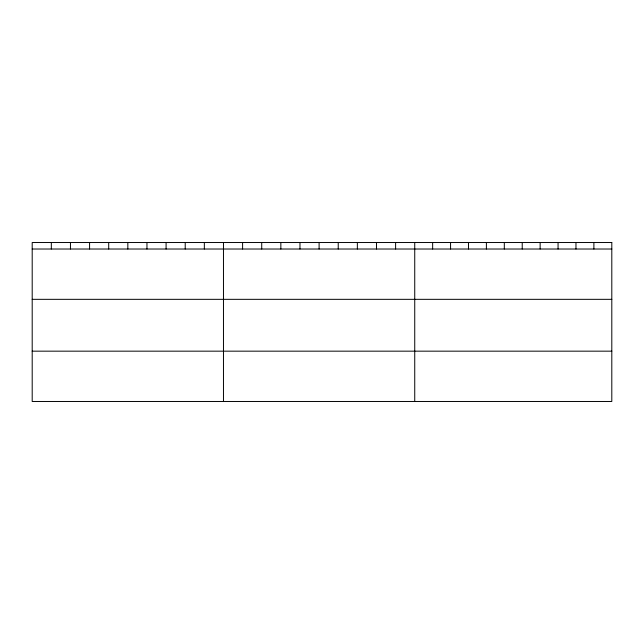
<?xml version="1.0" encoding="UTF-8"?>
<svg xmlns="http://www.w3.org/2000/svg" width="644" height="644" viewBox="0 0 644 644"><rect width="100%" height="100%" fill="white"/><g stroke="black" fill="none" stroke-linecap="round" stroke-linejoin="round"><path stroke-width="0.97" d="M32.2 249.019L611.8 249.019M32.2 299.331L611.8 299.331M32.2 351.165L611.8 351.165M593.889 242.522L593.889 249.019M575.969 242.522L575.969 249.019M558.058 242.522L558.058 249.019M540.139 242.522L540.139 249.019M522.228 242.522L522.228 249.019M504.308 242.522L504.308 249.019M486.397 242.522L486.397 249.019M468.478 242.522L468.478 249.019M450.567 242.522L450.567 249.019M432.647 242.522L432.647 249.019M414.736 242.522L414.736 401.478M395.609 242.522L395.609 249.019M376.482 242.522L376.482 249.019M357.356 242.522L357.356 249.019M338.229 242.522L338.229 249.019M319.102 242.522L319.102 249.019M299.975 242.522L299.975 249.019M280.848 242.522L280.848 249.019M261.722 242.522L261.722 249.019M242.595 242.522L242.595 249.019M223.468 242.522L223.468 401.478M204.341 242.522L204.341 249.019M185.214 242.522L185.214 249.019M166.088 242.522L166.088 249.019M146.961 242.522L146.961 249.019M127.834 242.522L127.834 249.019M108.707 242.522L108.707 249.019M89.58 242.522L89.58 249.019M70.454 242.522L70.454 249.019M51.327 242.522L51.327 249.019M611.8 242.522L32.2 242.522L32.2 401.478L611.8 401.478L611.8 242.522"/></g></svg>
